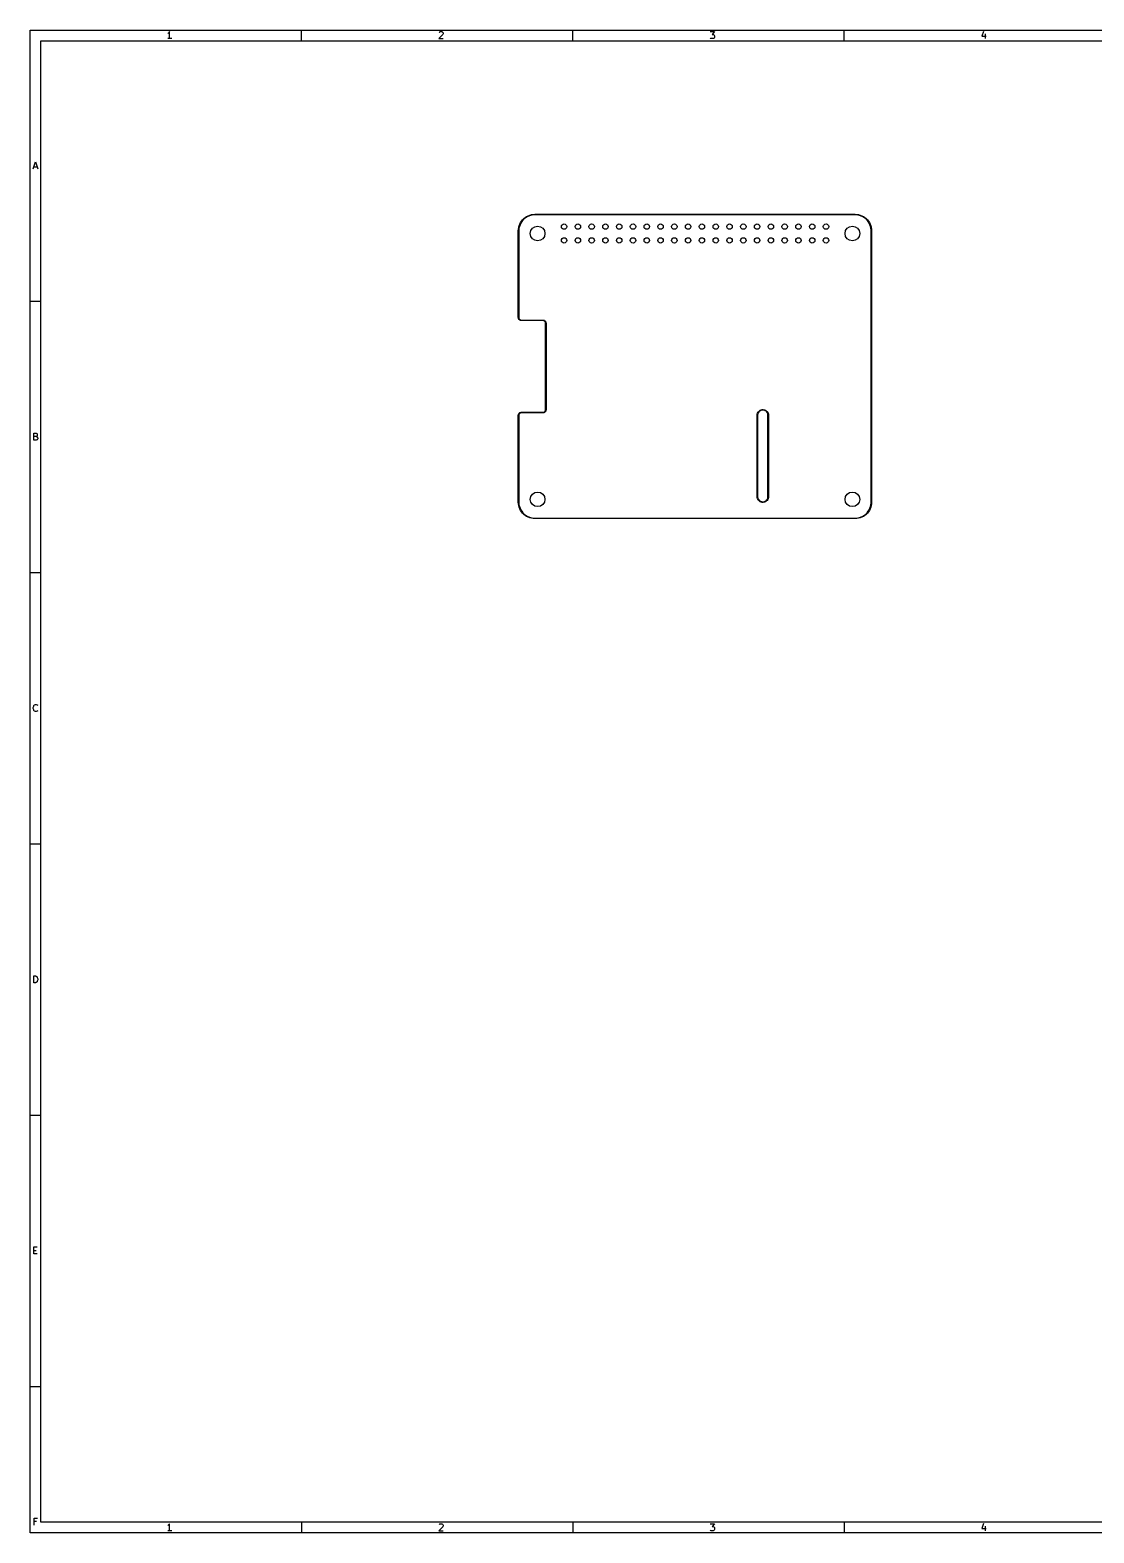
# Model space of a CAD drawing. Extents: x 0.4 to 16.1, y -11.3 to -0.4.
# Drawn here: x 0.39 to 8.11, y -11.3 to -0.39 of the extents above; entities that cross this region are included whole.
import ezdxf

# ---------------------------------------------------------------- set-up
doc = ezdxf.new("R2010")
doc.units = 0
doc.header["$MEASUREMENT"] = 0
doc.layers.add('BLACK', color=7, linetype='CONTINUOUS')

msp = doc.modelspace()

# ---------------------------------------------------------------- linework, layer by layer
at = {"layer": 'BLACK', "linetype": 'CONTINUOUS'}
for p, q in [((0.394, -0.394), (16.141, -0.394)), ((0.394, -11.299), (0.394, -0.394)), ((1.396, -0.417), (1.392, -0.42)), ((1.401, -0.413), (1.396, -0.417)), ((1.406, -0.405), (1.401, -0.413)), ((1.406, -0.456), (1.406, -0.405)), ((2.362, -0.472), (2.362, -0.394)), ((3.387, -0.427), (3.358, -0.456)), ((3.36, -0.41), (3.363, -0.408)), ((3.363, -0.408), (3.367, -0.405)), ((3.367, -0.405), (3.38, -0.405)), ((3.38, -0.405), (3.384, -0.408)), ((3.384, -0.408), (3.387, -0.41)), ((3.387, -0.41), (3.389, -0.415)), ((3.389, -0.42), (3.387, -0.427)), ((3.389, -0.415), (3.389, -0.42)), ((4.331, -0.472), (4.331, -0.394)), ((5.326, -0.405), (5.358, -0.405)), ((5.358, -0.405), (5.341, -0.425)), ((5.341, -0.425), (5.348, -0.425)), ((5.348, -0.425), (5.353, -0.427)), ((5.353, -0.427), (5.355, -0.43)), ((5.355, -0.43), (5.358, -0.435)), ((5.358, -0.435), (5.358, -0.447)), ((6.299, -0.472), (6.299, -0.394)), ((7.309, -0.403), (7.297, -0.439)), ((7.321, -0.422), (7.321, -0.456)), ((0.472, -0.472), (16.063, -0.472)), ((0.472, -11.221), (0.472, -0.472)), ((1.421, -0.456), (1.392, -0.456)), ((3.358, -0.456), (3.389, -0.456)), ((5.329, -0.454), (5.326, -0.452)), ((5.333, -0.456), (5.329, -0.454)), ((5.348, -0.456), (5.333, -0.456)), ((5.353, -0.454), (5.348, -0.456)), ((5.355, -0.452), (5.353, -0.454)), ((5.358, -0.447), (5.355, -0.452)), ((7.297, -0.439), (7.329, -0.439)), ((0.416, -1.401), (0.433, -1.35)), ((0.421, -1.387), (0.445, -1.387)), ((0.433, -1.35), (0.45, -1.401)), ((3.995, -1.746), (4.006, -1.741)), ((4.011, -1.743), (3.999, -1.749)), ((4.006, -1.741), (4.018, -1.736)), ((4.023, -1.739), (4.011, -1.743)), ((4.018, -1.736), (4.03, -1.733)), ((4.036, -1.736), (4.023, -1.739)), ((4.03, -1.733), (4.043, -1.731)), ((4.049, -1.734), (4.036, -1.736)), ((4.043, -1.731), (4.055, -1.73)), ((4.055, -1.734), (4.049, -1.734)), ((4.055, -1.73), (6.378, -1.73)), ((6.378, -1.734), (4.055, -1.734)), ((6.378, -1.73), (6.391, -1.731)), ((6.384, -1.734), (6.378, -1.734)), ((6.397, -1.736), (6.384, -1.734)), ((6.391, -1.731), (6.403, -1.733)), ((6.41, -1.739), (6.397, -1.736)), ((6.403, -1.733), (6.415, -1.736)), ((6.422, -1.743), (6.41, -1.739)), ((6.415, -1.736), (6.427, -1.741)), ((6.434, -1.749), (6.422, -1.743)), ((6.427, -1.741), (6.438, -1.746)), ((3.935, -1.85), (3.936, -1.838)), ((3.935, -2.48), (3.935, -1.85)), ((3.936, -1.838), (3.938, -1.825)), ((3.938, -1.825), (3.941, -1.813)), ((3.94, -1.831), (3.939, -1.844)), ((3.939, -1.844), (3.939, -1.85)), ((3.939, -1.85), (3.939, -2.48)), ((3.943, -1.818), (3.94, -1.831)), ((3.941, -1.813), (3.945, -1.802)), ((3.948, -1.806), (3.943, -1.818)), ((3.945, -1.802), (3.951, -1.79)), ((3.953, -1.794), (3.948, -1.806)), ((3.951, -1.79), (3.958, -1.78)), ((3.96, -1.783), (3.953, -1.794)), ((3.958, -1.78), (3.966, -1.77)), ((3.968, -1.773), (3.96, -1.783)), ((3.966, -1.77), (3.975, -1.761)), ((3.978, -1.764), (3.968, -1.773)), ((3.975, -1.761), (3.985, -1.753)), ((3.988, -1.756), (3.978, -1.764)), ((3.985, -1.753), (3.995, -1.746)), ((3.999, -1.749), (3.988, -1.756)), ((6.445, -1.756), (6.434, -1.749)), ((6.438, -1.746), (6.449, -1.753)), ((6.455, -1.764), (6.445, -1.756)), ((6.449, -1.753), (6.458, -1.761)), ((6.465, -1.773), (6.455, -1.764)), ((6.458, -1.761), (6.467, -1.77)), ((6.473, -1.783), (6.465, -1.773)), ((6.467, -1.77), (6.475, -1.78)), ((6.48, -1.794), (6.473, -1.783)), ((6.475, -1.78), (6.482, -1.79)), ((6.485, -1.806), (6.48, -1.794)), ((6.482, -1.79), (6.488, -1.802)), ((6.49, -1.818), (6.485, -1.806)), ((6.488, -1.802), (6.492, -1.813)), ((6.493, -1.831), (6.49, -1.818)), ((6.492, -1.813), (6.495, -1.825)), ((6.494, -1.844), (6.493, -1.831)), ((6.494, -1.85), (6.494, -1.844)), ((6.494, -3.819), (6.494, -1.85)), ((6.495, -1.825), (6.497, -1.838)), ((6.497, -1.838), (6.498, -1.85)), ((6.498, -1.85), (6.498, -3.819)), ((0.394, -2.362), (0.472, -2.362)), ((3.936, -2.485), (3.935, -2.48)), ((3.937, -2.49), (3.936, -2.485)), ((3.94, -2.494), (3.937, -2.49)), ((3.939, -2.48), (3.939, -2.483)), ((3.939, -2.483), (3.94, -2.487)), ((3.94, -2.487), (3.943, -2.491)), ((3.943, -2.497), (3.94, -2.494)), ((3.943, -2.491), (3.946, -2.494)), ((3.947, -2.5), (3.943, -2.497)), ((3.946, -2.494), (3.95, -2.497)), ((3.952, -2.501), (3.947, -2.5)), ((3.95, -2.497), (3.954, -2.498)), ((3.957, -2.502), (3.952, -2.501)), ((3.954, -2.498), (3.957, -2.498)), ((3.957, -2.498), (4.114, -2.498)), ((4.114, -2.502), (3.957, -2.502)), ((4.114, -2.498), (4.119, -2.499)), ((4.117, -2.502), (4.114, -2.502)), ((4.121, -2.503), (4.117, -2.502)), ((4.119, -2.499), (4.124, -2.5)), ((4.125, -2.506), (4.121, -2.503)), ((4.124, -2.5), (4.128, -2.503)), ((4.128, -2.509), (4.125, -2.506)), ((4.128, -2.503), (4.131, -2.506)), ((4.131, -2.506), (4.134, -2.51)), ((4.131, -2.513), (4.128, -2.509)), ((4.132, -2.517), (4.131, -2.513)), ((4.132, -2.52), (4.132, -2.517)), ((4.132, -3.15), (4.132, -2.52)), ((4.134, -2.51), (4.135, -2.515)), ((4.135, -2.515), (4.136, -2.52)), ((4.136, -2.52), (4.136, -3.15)), ((4.125, -3.164), (4.128, -3.16)), ((4.128, -3.16), (4.131, -3.156)), ((4.131, -3.156), (4.132, -3.152)), ((4.134, -3.159), (4.131, -3.163)), ((4.132, -3.152), (4.132, -3.15)), ((4.135, -3.154), (4.134, -3.159)), ((4.136, -3.15), (4.135, -3.154)), ((5.674, -3.167), (5.678, -3.161)), ((5.678, -3.161), (5.684, -3.156)), ((5.685, -3.16), (5.68, -3.165)), ((5.684, -3.156), (5.69, -3.152)), ((5.691, -3.156), (5.685, -3.16)), ((5.69, -3.152), (5.697, -3.149)), ((5.698, -3.153), (5.691, -3.156)), ((5.697, -3.149), (5.705, -3.148)), ((5.705, -3.152), (5.698, -3.153)), ((5.705, -3.148), (5.712, -3.148)), ((5.712, -3.152), (5.705, -3.152)), ((5.712, -3.148), (5.72, -3.149)), ((5.72, -3.153), (5.712, -3.152)), ((5.72, -3.149), (5.727, -3.152)), ((5.726, -3.156), (5.72, -3.153)), ((5.733, -3.16), (5.726, -3.156)), ((5.727, -3.152), (5.734, -3.156)), ((5.738, -3.165), (5.733, -3.16)), ((5.734, -3.156), (5.739, -3.161)), ((5.739, -3.161), (5.744, -3.167)), ((3.935, -3.189), (3.936, -3.184)), ((3.935, -3.819), (3.935, -3.189)), ((3.936, -3.184), (3.937, -3.18)), ((3.937, -3.18), (3.94, -3.175)), ((3.94, -3.182), (3.939, -3.187)), ((3.939, -3.187), (3.939, -3.189)), ((3.939, -3.189), (3.939, -3.819)), ((3.94, -3.175), (3.943, -3.172)), ((3.943, -3.178), (3.94, -3.182)), ((3.943, -3.172), (3.947, -3.169)), ((3.946, -3.175), (3.943, -3.178)), ((3.95, -3.172), (3.946, -3.175)), ((3.947, -3.169), (3.952, -3.168)), ((3.954, -3.171), (3.95, -3.172)), ((3.952, -3.168), (3.957, -3.167)), ((3.957, -3.171), (3.954, -3.171)), ((3.957, -3.167), (3.957, -3.167)), ((3.957, -3.167), (3.957, -3.167)), ((3.957, -3.167), (4.114, -3.167)), ((4.114, -3.171), (3.957, -3.171)), ((3.957, -3.171), (3.957, -3.171)), ((3.957, -3.171), (3.957, -3.171)), ((4.114, -3.167), (4.117, -3.167)), ((4.119, -3.171), (4.114, -3.171)), ((4.117, -3.167), (4.121, -3.166)), ((4.124, -3.169), (4.119, -3.171)), ((4.121, -3.166), (4.125, -3.164)), ((4.128, -3.167), (4.124, -3.169)), ((4.131, -3.163), (4.128, -3.167)), ((5.667, -3.189), (5.668, -3.181)), ((5.667, -3.78), (5.667, -3.189)), ((5.668, -3.181), (5.67, -3.174)), ((5.67, -3.174), (5.674, -3.167)), ((5.673, -3.178), (5.671, -3.185)), ((5.671, -3.185), (5.671, -3.189)), ((5.671, -3.189), (5.671, -3.78)), ((5.676, -3.171), (5.673, -3.178)), ((5.68, -3.165), (5.676, -3.171)), ((5.742, -3.171), (5.738, -3.165)), ((5.745, -3.178), (5.742, -3.171)), ((5.744, -3.167), (5.747, -3.174)), ((5.746, -3.185), (5.745, -3.178)), ((5.746, -3.189), (5.746, -3.185)), ((5.746, -3.78), (5.746, -3.189)), ((5.747, -3.174), (5.749, -3.181)), ((5.749, -3.181), (5.75, -3.189)), ((5.75, -3.189), (5.75, -3.78)), ((0.42, -3.37), (0.42, -3.319)), ((0.42, -3.319), (0.437, -3.319)), ((0.437, -3.343), (0.42, -3.343)), ((0.439, -3.37), (0.42, -3.37)), ((0.437, -3.319), (0.442, -3.321)), ((0.442, -3.341), (0.437, -3.343)), ((0.437, -3.343), (0.444, -3.345)), ((0.444, -3.367), (0.439, -3.37)), ((0.442, -3.321), (0.444, -3.324)), ((0.444, -3.338), (0.442, -3.341)), ((0.444, -3.324), (0.446, -3.328)), ((0.446, -3.333), (0.444, -3.338)), ((0.444, -3.345), (0.446, -3.348)), ((0.446, -3.365), (0.444, -3.367)), ((0.446, -3.328), (0.446, -3.333)), ((0.446, -3.348), (0.449, -3.353)), ((0.449, -3.36), (0.446, -3.365)), ((0.449, -3.353), (0.449, -3.36)), ((5.668, -3.787), (5.667, -3.78)), ((5.67, -3.794), (5.668, -3.787)), ((5.674, -3.801), (5.67, -3.794)), ((5.671, -3.78), (5.671, -3.783)), ((5.671, -3.783), (5.673, -3.79)), ((5.673, -3.79), (5.676, -3.797)), ((5.678, -3.807), (5.674, -3.801)), ((5.676, -3.797), (5.68, -3.803)), ((5.684, -3.813), (5.678, -3.807)), ((5.68, -3.803), (5.685, -3.809)), ((5.69, -3.817), (5.684, -3.813)), ((5.685, -3.809), (5.691, -3.813)), ((5.697, -3.819), (5.69, -3.817)), ((5.691, -3.813), (5.698, -3.815)), ((5.698, -3.815), (5.705, -3.817)), ((5.705, -3.817), (5.712, -3.817)), ((5.712, -3.817), (5.72, -3.815)), ((5.72, -3.815), (5.726, -3.813)), ((5.727, -3.817), (5.72, -3.819)), ((5.726, -3.813), (5.733, -3.809)), ((5.734, -3.813), (5.727, -3.817)), ((5.733, -3.809), (5.738, -3.803)), ((5.739, -3.807), (5.734, -3.813)), ((5.738, -3.803), (5.742, -3.797)), ((5.744, -3.801), (5.739, -3.807)), ((5.742, -3.797), (5.745, -3.79)), ((5.747, -3.794), (5.744, -3.801)), ((5.745, -3.79), (5.746, -3.783)), ((5.746, -3.783), (5.746, -3.78)), ((5.749, -3.787), (5.747, -3.794)), ((5.75, -3.78), (5.749, -3.787)), ((3.936, -3.831), (3.935, -3.819)), ((3.938, -3.844), (3.936, -3.831)), ((3.941, -3.856), (3.938, -3.844)), ((3.939, -3.819), (3.939, -3.825)), ((3.939, -3.825), (3.94, -3.838)), ((3.94, -3.838), (3.943, -3.851)), ((3.945, -3.868), (3.941, -3.856)), ((3.943, -3.851), (3.948, -3.863)), ((3.951, -3.879), (3.945, -3.868)), ((3.948, -3.863), (3.953, -3.875)), ((3.958, -3.889), (3.951, -3.879)), ((3.953, -3.875), (3.96, -3.886)), ((3.966, -3.899), (3.958, -3.889)), ((3.96, -3.886), (3.968, -3.896)), ((3.975, -3.908), (3.966, -3.899)), ((3.968, -3.896), (3.978, -3.906)), ((3.985, -3.916), (3.975, -3.908)), ((3.978, -3.906), (3.988, -3.914)), ((3.995, -3.923), (3.985, -3.916)), ((3.988, -3.914), (3.999, -3.921)), ((4.006, -3.929), (3.995, -3.923)), ((3.999, -3.921), (4.011, -3.926)), ((5.705, -3.821), (5.697, -3.819)), ((5.712, -3.821), (5.705, -3.821)), ((5.72, -3.819), (5.712, -3.821)), ((6.422, -3.926), (6.434, -3.921)), ((6.438, -3.923), (6.427, -3.929)), ((6.434, -3.921), (6.445, -3.914)), ((6.449, -3.916), (6.438, -3.923)), ((6.445, -3.914), (6.455, -3.906)), ((6.458, -3.908), (6.449, -3.916)), ((6.455, -3.906), (6.465, -3.896)), ((6.467, -3.899), (6.458, -3.908)), ((6.465, -3.896), (6.473, -3.886)), ((6.475, -3.889), (6.467, -3.899)), ((6.473, -3.886), (6.48, -3.875)), ((6.482, -3.879), (6.475, -3.889)), ((6.48, -3.875), (6.485, -3.863)), ((6.488, -3.868), (6.482, -3.879)), ((6.485, -3.863), (6.49, -3.851)), ((6.492, -3.856), (6.488, -3.868)), ((6.49, -3.851), (6.493, -3.838)), ((6.495, -3.844), (6.492, -3.856)), ((6.493, -3.838), (6.494, -3.825)), ((6.494, -3.825), (6.494, -3.819)), ((6.497, -3.831), (6.495, -3.844)), ((6.498, -3.819), (6.497, -3.831)), ((4.018, -3.933), (4.006, -3.929)), ((4.011, -3.926), (4.023, -3.931)), ((4.03, -3.936), (4.018, -3.933)), ((4.023, -3.931), (4.036, -3.934)), ((4.043, -3.938), (4.03, -3.936)), ((4.036, -3.934), (4.049, -3.935)), ((4.055, -3.939), (4.043, -3.938)), ((4.049, -3.935), (4.055, -3.935)), ((4.055, -3.935), (6.378, -3.935)), ((6.378, -3.939), (4.055, -3.939)), ((6.378, -3.935), (6.384, -3.935)), ((6.391, -3.938), (6.378, -3.939)), ((6.384, -3.935), (6.397, -3.934)), ((6.403, -3.936), (6.391, -3.938)), ((6.397, -3.934), (6.41, -3.931)), ((6.415, -3.933), (6.403, -3.936)), ((6.41, -3.931), (6.422, -3.926)), ((6.427, -3.929), (6.415, -3.933)), ((0.394, -4.331), (0.472, -4.331)), ((0.417, -5.309), (0.42, -5.299)), ((0.417, -5.316), (0.417, -5.309)), ((0.42, -5.326), (0.417, -5.316)), ((0.42, -5.299), (0.422, -5.294)), ((0.422, -5.331), (0.42, -5.326)), ((0.422, -5.294), (0.427, -5.29)), ((0.427, -5.336), (0.422, -5.331)), ((0.427, -5.29), (0.434, -5.287)), ((0.434, -5.338), (0.427, -5.336)), ((0.434, -5.287), (0.439, -5.287)), ((0.439, -5.338), (0.434, -5.338)), ((0.439, -5.287), (0.446, -5.29)), ((0.446, -5.336), (0.439, -5.338)), ((0.446, -5.29), (0.449, -5.292)), ((0.449, -5.333), (0.446, -5.336)), ((0.394, -6.299), (0.472, -6.299)), ((0.42, -7.307), (0.42, -7.256)), ((0.42, -7.256), (0.432, -7.256)), ((0.432, -7.256), (0.439, -7.258)), ((0.439, -7.304), (0.432, -7.307)), ((0.439, -7.258), (0.444, -7.263)), ((0.444, -7.3), (0.439, -7.304)), ((0.444, -7.263), (0.446, -7.268)), ((0.446, -7.295), (0.444, -7.3)), ((0.446, -7.268), (0.449, -7.278)), ((0.449, -7.285), (0.446, -7.295)), ((0.449, -7.278), (0.449, -7.285)), ((0.432, -7.307), (0.42, -7.307)), ((0.394, -8.268), (0.472, -8.268)), ((0.422, -9.275), (0.422, -9.224)), ((0.422, -9.224), (0.446, -9.224)), ((0.422, -9.249), (0.439, -9.249)), ((0.446, -9.275), (0.422, -9.275)), ((0.394, -10.236), (0.472, -10.236)), ((0.423, -11.244), (0.423, -11.193)), ((0.423, -11.193), (0.448, -11.193)), ((0.44, -11.217), (0.423, -11.217)), ((16.063, -11.221), (0.472, -11.221)), ((1.406, -11.232), (1.401, -11.239)), ((1.406, -11.283), (1.406, -11.232)), ((2.362, -11.221), (2.362, -11.299)), ((3.363, -11.235), (3.367, -11.232)), ((3.367, -11.232), (3.38, -11.232)), ((3.38, -11.232), (3.384, -11.235)), ((4.331, -11.221), (4.331, -11.299)), ((5.326, -11.232), (5.358, -11.232)), ((5.358, -11.232), (5.341, -11.252)), ((6.299, -11.221), (6.299, -11.299)), ((7.309, -11.23), (7.297, -11.266)), ((16.141, -11.299), (0.394, -11.299)), ((1.396, -11.244), (1.392, -11.247)), ((1.421, -11.283), (1.392, -11.283)), ((1.401, -11.239), (1.396, -11.244)), ((3.387, -11.254), (3.358, -11.283)), ((3.358, -11.283), (3.389, -11.283)), ((3.36, -11.237), (3.363, -11.235)), ((3.384, -11.235), (3.387, -11.237)), ((3.387, -11.237), (3.389, -11.242)), ((3.389, -11.247), (3.387, -11.254)), ((3.389, -11.242), (3.389, -11.247)), ((5.329, -11.281), (5.326, -11.278)), ((5.333, -11.283), (5.329, -11.281)), ((5.348, -11.283), (5.333, -11.283)), ((5.341, -11.252), (5.348, -11.252)), ((5.348, -11.252), (5.353, -11.254)), ((5.353, -11.281), (5.348, -11.283)), ((5.353, -11.254), (5.355, -11.256)), ((5.355, -11.278), (5.353, -11.281)), ((5.355, -11.256), (5.358, -11.261)), ((5.358, -11.274), (5.355, -11.278)), ((5.358, -11.261), (5.358, -11.274)), ((7.297, -11.266), (7.329, -11.266)), ((7.321, -11.249), (7.321, -11.283))]:
    msp.add_line(p, q, dxfattribs=at)
at = {"layer": 'BLACK'}
for centre, radius in [((4.075, -1.87), 0.0531), ((4.075, -1.87), 0.0531), ((4.267, -1.82), 0.0197), ((4.267, -1.82), 0.0197), ((4.367, -1.82), 0.0197), ((4.367, -1.82), 0.0197), ((4.467, -1.82), 0.0197), ((4.467, -1.82), 0.0197), ((4.567, -1.82), 0.0197), ((4.567, -1.82), 0.0197), ((4.667, -1.82), 0.0197), ((4.667, -1.82), 0.0197), ((4.767, -1.82), 0.0197), ((4.767, -1.82), 0.0197), ((4.867, -1.82), 0.0197), ((4.867, -1.82), 0.0197), ((4.967, -1.82), 0.0197), ((4.967, -1.82), 0.0197), ((5.067, -1.82), 0.0197), ((5.067, -1.82), 0.0197), ((5.167, -1.82), 0.0197), ((5.167, -1.82), 0.0197), ((5.267, -1.82), 0.0197), ((5.267, -1.82), 0.0197), ((5.367, -1.82), 0.0197), ((5.367, -1.82), 0.0197), ((5.467, -1.82), 0.0197), ((5.467, -1.82), 0.0197), ((5.567, -1.82), 0.0197), ((5.567, -1.82), 0.0197), ((5.667, -1.82), 0.0197), ((5.667, -1.82), 0.0197), ((5.767, -1.82), 0.0197), ((5.767, -1.82), 0.0197), ((5.867, -1.82), 0.0197), ((5.867, -1.82), 0.0197), ((5.967, -1.82), 0.0197), ((5.967, -1.82), 0.0197), ((6.067, -1.82), 0.0197), ((6.067, -1.82), 0.0197), ((6.167, -1.82), 0.0197), ((6.167, -1.82), 0.0197), ((6.358, -1.87), 0.0531), ((6.358, -1.87), 0.0531), ((4.267, -1.92), 0.0197), ((4.267, -1.92), 0.0197), ((4.367, -1.92), 0.0197), ((4.367, -1.92), 0.0197), ((4.467, -1.92), 0.0197), ((4.467, -1.92), 0.0197), ((4.567, -1.92), 0.0197), ((4.567, -1.92), 0.0197), ((4.667, -1.92), 0.0197), ((4.667, -1.92), 0.0197), ((4.767, -1.92), 0.0197), ((4.767, -1.92), 0.0197), ((4.867, -1.92), 0.0197), ((4.867, -1.92), 0.0197), ((4.967, -1.92), 0.0197), ((4.967, -1.92), 0.0197), ((5.067, -1.92), 0.0197), ((5.067, -1.92), 0.0197), ((5.167, -1.92), 0.0197), ((5.167, -1.92), 0.0197), ((5.267, -1.92), 0.0197), ((5.267, -1.92), 0.0197), ((5.367, -1.92), 0.0197), ((5.367, -1.92), 0.0197), ((5.467, -1.92), 0.0197), ((5.467, -1.92), 0.0197), ((5.567, -1.92), 0.0197), ((5.567, -1.92), 0.0197), ((5.667, -1.92), 0.0197), ((5.667, -1.92), 0.0197), ((5.767, -1.92), 0.0197), ((5.767, -1.92), 0.0197), ((5.867, -1.92), 0.0197), ((5.867, -1.92), 0.0197), ((5.967, -1.92), 0.0197), ((5.967, -1.92), 0.0197), ((6.067, -1.92), 0.0197), ((6.067, -1.92), 0.0197), ((6.167, -1.92), 0.0197), ((6.167, -1.92), 0.0197), ((4.075, -3.799), 0.0531), ((4.075, -3.799), 0.0531), ((6.358, -3.799), 0.0531), ((6.358, -3.799), 0.0531)]:
    msp.add_circle(centre, radius, dxfattribs=at)

doc.saveas('drawing.dxf')
